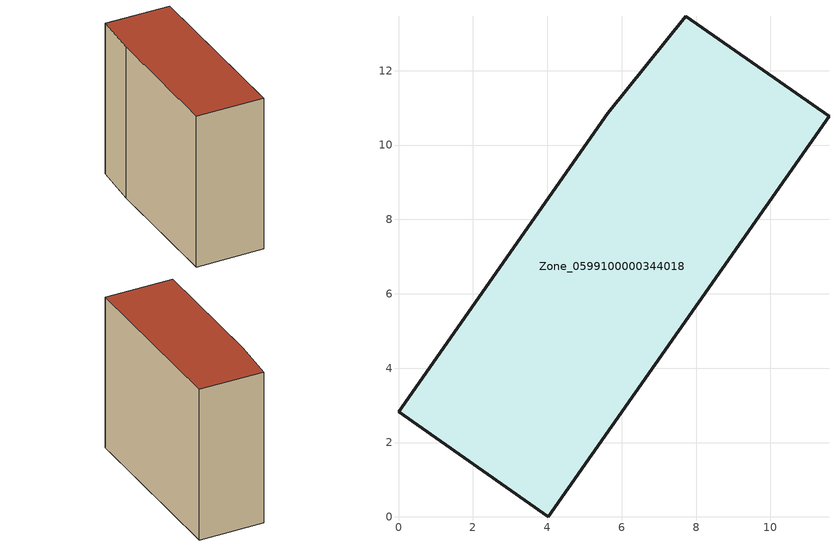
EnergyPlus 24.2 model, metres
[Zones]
Zone_0599100000344018
 floor ground (C_G): 11.58,10.77 4.03,0 0,2.83 5.63,10.86 7.73,13.47 z3.61
 wall outside (C_F): 4.03,0 11.58,10.77 7.73,13.47 5.63,10.86 0,2.83 4.03,0 z3.61:15
 roof outside (C_R): 7.73,13.47 5.63,10.86 0,2.83 4.03,0 11.58,10.77 z15
[BUILDING]
Pand.0599100000344018: North Axis=0; Terrain=City; Loads Convergence Tolerance Value=0.04; Temperature Convergence Tolerance Value=0.4; Solar Distribution=FullExterior; Maximum Number of Warmup Days=25; Minimum Number of Warmup Days=1
[Site:Location]
Rotterdam.The.Hague.AP_ZH_NLD Design_Conditions: Latitude=51.96; Longitude=4.45; Time Zone=1; Elevation=-4.5
[SITE:GROUNDTEMPERATURE:BUILDINGSURFACE]
18, 18, 18, 18, 18, 18, 18, 18, 18, 18, 18, 18
[MATERIAL] Thermal Absorptance=0.9; Solar Absorptance=0.7; Visible Absorptance=0.7
Name | Roughness | Thickness | Conductivity | Density | Specific Heat
G.TC.1992-2005 | MediumSmooth | 0.15 | 0.06 | 540 | 1210
F.TC.1992-2005 | Rough | 0.3 | 0.12 | 1920 | 840
R.TC.1992-2005 | MediumRough | 0.2 | 0.08 | 1500 | 1000
[CONSTRUCTION]
C_G: G.TC.1992-2005
C_F: F.TC.1992-2005
C_R: R.TC.1992-2005
[ZONE]
Zone_0599100000344018: Type=1; Multiplier=1; Ceiling Height=Autocalculate; Volume=Autocalculate; Floor Area=autocalculate; Part of Total Floor Area=Yes
[ZONEINFILTRATION:DESIGNFLOWRATE]
Infil_Zone_0599100000344018: Zone or ZoneList or Space or SpaceList=Zone_0599100000344018; Schedule=AlwaysOn; Design Flow Rate Calculation Method=Flow/Area; Flow Rate per Floor Area=0.0015; Constant Term Coefficient=1; Temperature Term Coefficient=0; Velocity Term Coefficient=0; Velocity Squared Term Coefficient=0
[HVACTEMPLATE:ZONE:IDEALLOADSAIRSYSTEM]
Zone_0599100000344018: Maximum Heating Supply Air Temperature=50; Minimum Cooling Supply Air Temperature=13; Maximum Heating Supply Air Humidity Ratio=0.0156; Minimum Cooling Supply Air Humidity Ratio=0.0077; Heating Limit=NoLimit; Cooling Limit=NoLimit; Dehumidification Control Type=ConstantSensibleHeatRatio; Cooling Sensible Heat Ratio=0.7; Dehumidification Setpoint=60; Humidification Control Type=None; Humidification Setpoint=30; Outdoor Air Method=None; Outdoor Air Flow Rate per Person=0.00944; Outdoor Air Flow Rate per Zone Floor Area=0; Outdoor Air Flow Rate per Zone=0; Demand Controlled Ventilation Type=None; Outdoor Air Economizer Type=NoEconomizer; Heat Recovery Type=None; Sensible Heat Recovery Effectiveness=0.7; Latent Heat Recovery Effectiveness=0.65
[ZONECONTROL:THERMOSTAT]
ThermostatControl_Zone_0599100000344018: Zone or ZoneList=Zone_0599100000344018; Control Type Schedule=DualSetpointControlType; Control 1=Thermostat_Zone_0599100000344018; Temperature Difference Between Cutout And Setpoint=0
[THERMOSTATSETPOINT:DUALSETPOINT]
Thermostat_Zone_0599100000344018: Heating Setpoint Temperature Schedule=HeatingSetpoint_Zone_0599100000344018; Cooling Setpoint Temperature Schedule=CoolingSetpoint_Zone_0599100000344018
[SCHEDULE:COMPACT]
HeatingSetpoint_Zone_0599100000344018: Through: 12/31, For: AllDays, Until: 24:00, 21
CoolingSetpoint_Zone_0599100000344018: Through: 12/31, For: AllDays, Until: 24:00, 24
DualSetpointControlType: Through: 12/31, For: AllDays, Until: 24:00, 4
AlwaysOn: Through: 12/31, For: AllDays, Until: 24:00, 1
